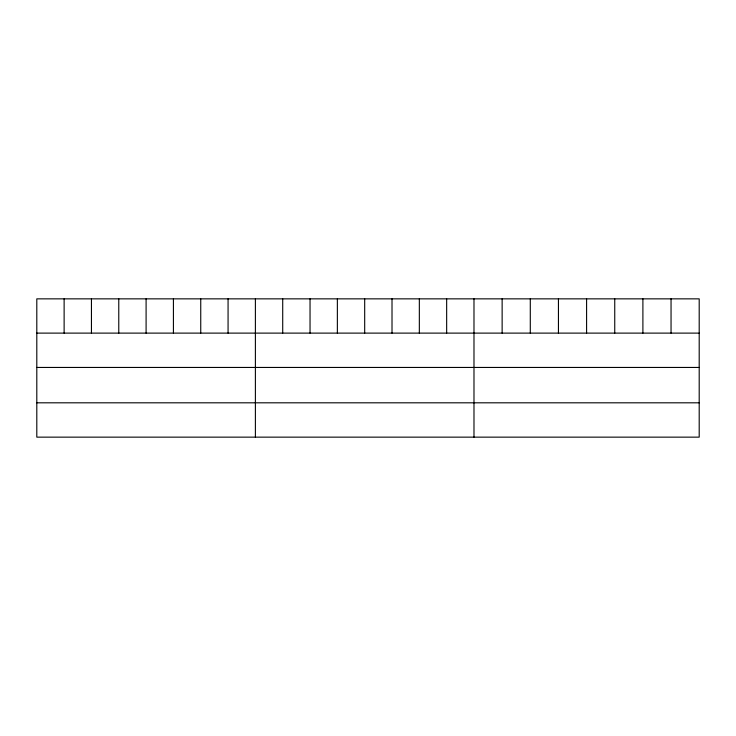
<?xml version="1.0" encoding="UTF-8"?>
<svg xmlns="http://www.w3.org/2000/svg" width="736" height="736" viewBox="0 0 736 736"><rect width="100%" height="100%" fill="white"/><g stroke="black" fill="none" stroke-linecap="round" stroke-linejoin="round"><path stroke-width="1.1" d="M699.2 333.114L699.2 437.147L36.8 437.147L36.8 298.853L699.2 298.853L699.2 333.114L36.8 333.114M36.8 367.448L699.2 367.448M36.8 402.813L699.2 402.813M671.048 298.853L671.048 333.114M642.896 298.853L642.896 333.114M614.744 298.853L614.744 333.114M586.592 298.853L586.592 333.114M558.44 298.853L558.44 333.114M530.288 298.853L530.288 333.114M502.136 298.853L502.136 333.114M473.984 298.853L473.984 437.147M446.66 298.853L446.66 333.114M419.336 298.853L419.336 333.114M392.012 298.853L392.012 333.114M364.688 298.853L364.688 333.114M337.364 298.853L337.364 333.114M310.04 298.853L310.04 333.114M282.716 298.853L282.716 333.114M255.392 298.853L255.392 437.147M228.068 298.853L228.068 333.114M200.744 298.853L200.744 333.114M173.42 298.853L173.42 333.114M146.096 298.853L146.096 333.114M118.772 298.853L118.772 333.114M91.448 298.853L91.448 333.114M64.124 298.853L64.124 333.114"/></g></svg>
